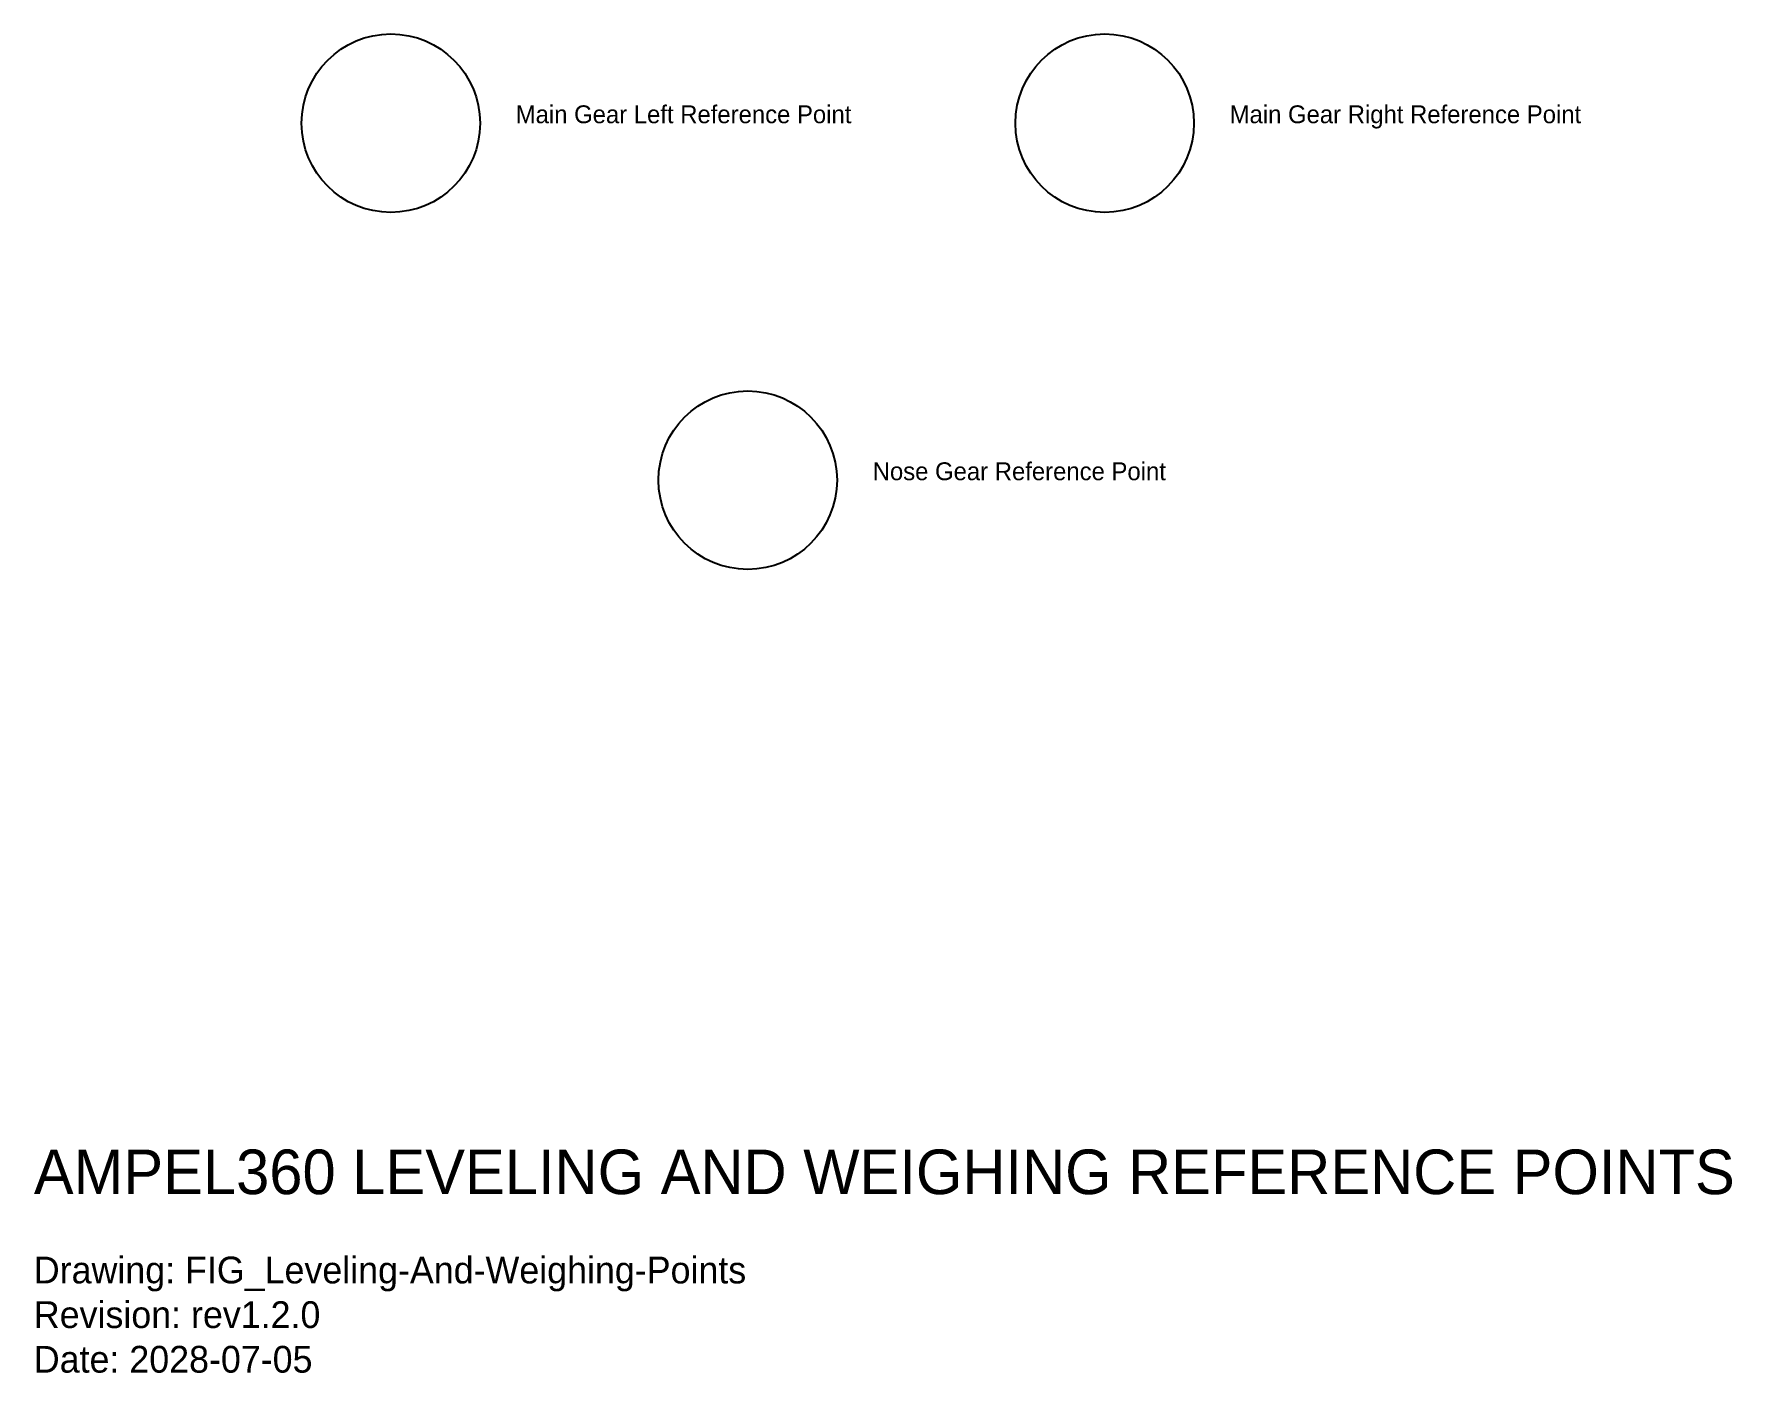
# Model space of a CAD drawing. Extents: x 10 to 105.1, y 0 to 75.
import ezdxf

# ---------------------------------------------------------------- set-up
doc = ezdxf.new("R2010")
doc.units = 0

msp = doc.modelspace()

# ---------------------------------------------------------------- linework, layer by layer
for centre in [(30, 70), (70, 70), (50, 50)]:
    msp.add_circle(centre, 5)

# ---------------------------------------------------------------- texts
for s, height, p in [('Main Gear Left Reference Point', 1, (37, 70)), ('Main Gear Right Reference Point', 1, (77, 70)), ('Nose Gear Reference Point', 1, (57, 50)), ('AMPEL360 LEVELING AND WEIGHING REFERENCE POINTS', 2.5, (10, 10)), ('Drawing: FIG_Leveling-And-Weighing-Points', 1.5, (10, 5)), ('Revision: rev1.2.0', 1.5, (10, 2.5)), ('Date: 2028-07-05', 1.5, (10, 0))]:
    msp.add_text(s, height=height).set_placement(p)

doc.saveas('drawing.dxf')
